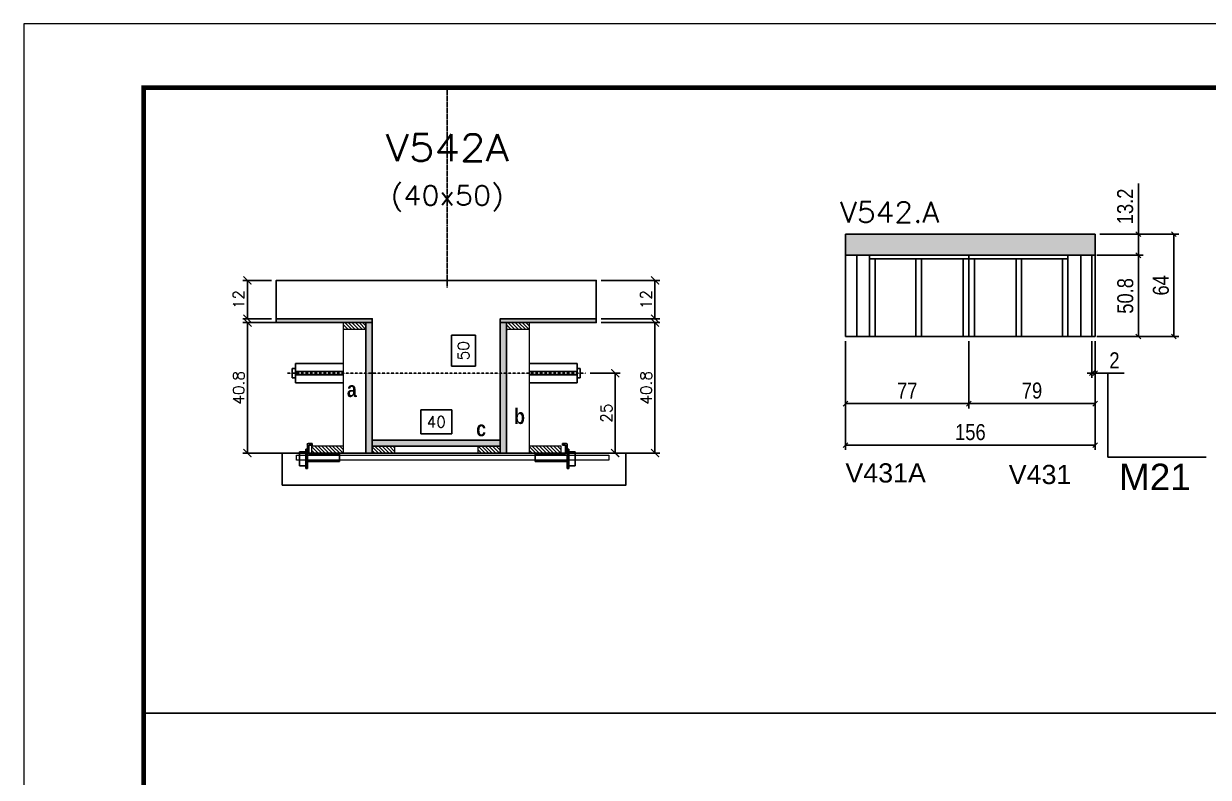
# Model space of a CAD drawing. Extents: x -21493 to -15213, y -12134 to 11887.
# Drawn here: x -18323 to -17583, y -70 to 401 of the extents above; entities that cross this region are included whole.
import ezdxf
from ezdxf.enums import TextEntityAlignment as Align

# ---------------------------------------------------------------- set-up
doc = ezdxf.new("R2010")
doc.units = 0
doc.linetypes.add('DASHED', pattern=[0.75, 0.5, -0.25])
doc.linetypes.add('HIDDEN', pattern=[0.375, 0.25, -0.125])
for name, color, linetype in [('5', 5, 'Continuous'), ('barrote', 251, 'Continuous'), ('COTA', 241, 'Continuous'), ('Cota Seção (2x)', 4, 'Continuous'), ('detalhes', 4, 'Continuous'), ('NOMENCLATURA', 7, 'Continuous'), ('Painéis', 200, 'Continuous'), ('presilha', 1, 'Continuous'), ('SARR_2.2x7', 40, 'Continuous'), ('SARR_3.5x7', 81, 'Continuous'), ('TENSOR', 3, 'Continuous'), ('Texto de Titulo', 7, 'Continuous'), ('Texto Qtd Sarr', 242, 'Continuous')]:
    doc.layers.add(name, color=color, linetype=linetype)
for name, color, linetype, lineweight in [('CONCRETO', 251, 'Continuous', 25), ('Folhas', 255, 'Continuous', 9), ('Hachura', 251, 'Continuous', 9), ('Madeira', 126, 'Continuous', 18), ('SARRAFO DE PRESSAO', 251, 'DASHED', 9), ('SCO-___-LAJ', 2, 'Continuous', 0), ('Texto Seção', 7, 'Continuous', 15)]:
    doc.layers.add(name, color=color, linetype=linetype, lineweight=lineweight)
doc.styles.add('COTA TECNICA', font='techl___.ttf', dxfattribs={"height": 10})
doc.styles.add('REGUA-120', font='ROMANS.shx', dxfattribs={"height": 15})
doc.styles.add('Romans', font='romans.shx')
doc.styles.get("Standard").update_dxf_attribs({"font": 'arial.ttf'})
doc.styles.add('TECNICA', font='techb___.ttf', dxfattribs={"height": 10})
doc.dimstyles.new('Cota Seção (2x)', dxfattribs={"dimtxt": 7, "dimasz": 5, "dimexe": 3, "dimexo": 3, "dimgap": 2, "dimtad": 3, "dimdec": 1, "dimlfac": 0.5, "dimzin": 12, "dimdsep": 46, "dimtxsty": 'Romans', "dimblk": 'ARCHTICK', "dimcen": 0, "dimclrd": 4, "dimclre": 4, "dimclrt": 1, "dimadec": 1, "dimazin": 3, "dimtfac": 1, "dimtdec": 1, "dimtmove": 0, "dimatfit": 3, "dimldrblk": 'OBLIQUE', "dimfxl": 1, "dimtolj": 1, "dimtzin": 12, "dimarcsym": 0})
doc.dimstyles.new('Cota Seção interna', dxfattribs={"dimtxt": 7, "dimasz": 6, "dimexe": 0.18, "dimexo": 2, "dimgap": -4, "dimtad": 3, "dimdec": 1, "dimlfac": 0.5, "dimzin": 12, "dimdsep": 46, "dimtxsty": 'Romans', "dimblk": 'ARCHTICK', "dimcen": 0.09, "dimse1": 1, "dimse2": 1, "dimsd1": 1, "dimsd2": 1, "dimclrd": 180, "dimclre": 5, "dimclrt": 1, "dimadec": 0, "dimazin": 3, "dimtfac": 1, "dimtdec": 1, "dimtofl": 0, "dimtmove": 0, "dimatfit": 3, "dimldrblk": 'ARCHTICK', "dimfxl": 1, "dimtolj": 1, "dimtzin": 0, "dimarcsym": 0})
doc.dimstyles.new('PAINEL', dxfattribs={"dimtxt": 10, "dimasz": 3, "dimexe": 3, "dimexo": 3, "dimgap": 3, "dimtad": 1, "dimdec": 1, "dimzin": 12, "dimdsep": 46, "dimtxsty": 'COTA TECNICA', "dimblk1": 'OBLIQUE', "dimblk2": 'OBLIQUE', "dimsah": 1, "dimcen": 0.9, "dimclrd": 4, "dimclre": 4, "dimclrt": 240, "dimadec": 1, "dimazin": 3, "dimtfac": 1, "dimtdec": 1, "dimtmove": 0, "dimatfit": 3, "dimfxl": 1, "dimtolj": 1, "dimtzin": 12, "dimarcsym": 0})

# ---------------------------------------------------------------- blocks, each defined once
blk = doc.blocks.new('_ArchTick')
at = {"color": 0, "linetype": 'ByBlock', "const_width": 0.15}
blk.add_lwpolyline([(-0.5, -0.5), (0.5, 0.5)], dxfattribs=at)
blk = doc.blocks.new('*D1767')
at = {"layer": 'COTA', "color": 4, "lineweight": -2, "transparency": 16777216}
for p, q in [((-17962.52, 214.52), (-17925.8, 214.52)), ((-17928.8, 132.92), (-17928.8, 214.52)), ((-17980.12, 132.92), (-17925.8, 132.92))]:
    blk.add_line(p, q, dxfattribs=at)
at = {"layer": 'Defpoints', "color": 0, "transparency": 16777216}
for p in [(-17965.52, 214.52), (-17928.8, 214.52), (-17983.12, 132.92)]:
    blk.add_point(p, dxfattribs=at)
at = {"layer": 'COTA', "color": 4, "lineweight": -2, "transparency": 16777216, "xscale": 5, "yscale": 5, "zscale": 5}
for p, rotation in [((-17928.8, 214.52), 90), ((-17928.8, 132.92), 270)]:
    blk.add_blockref('_ArchTick', p, dxfattribs=dict(at, rotation=rotation))
at = {"layer": 'COTA', "color": 1, "transparency": 16777216, "insert": (-17934.3, 173.72), "char_height": 7, "attachment_point": 5, "rotation": 90, "style": 'Romans'}
blk.add_mtext('\\A1;40.8', dxfattribs=at)
blk = doc.blocks.new('_Oblique')
at = {"color": 0, "linetype": 'ByBlock', "lineweight": -2}
blk.add_line((-0.5, -0.5), (0.5, 0.5), dxfattribs=at)
blk = doc.blocks.new('*D1768')
at = {"layer": 'COTA', "color": 4, "lineweight": -2, "transparency": 16777216}
for p, q in [((-17962.52, 240.92), (-17925.8, 240.92)), ((-17928.8, 216.92), (-17928.8, 240.92)), ((-17962.52, 216.92), (-17925.8, 216.92))]:
    blk.add_line(p, q, dxfattribs=at)
at = {"layer": 'Defpoints', "color": 0, "transparency": 16777216}
for p in [(-17965.52, 240.92), (-17928.8, 240.92), (-17965.52, 216.92)]:
    blk.add_point(p, dxfattribs=at)
at = {"layer": 'COTA', "color": 4, "lineweight": -2, "transparency": 16777216, "xscale": 5, "yscale": 5, "zscale": 5}
for p, rotation in [((-17928.8, 240.92), 90), ((-17928.8, 216.92), 270)]:
    blk.add_blockref('_ArchTick', p, dxfattribs=dict(at, rotation=rotation))
at = {"layer": 'COTA', "color": 1, "transparency": 16777216, "insert": (-17934.3, 228.92), "char_height": 7, "attachment_point": 5, "rotation": 90, "style": 'Romans'}
blk.add_mtext('\\A1;12', dxfattribs=at)
blk = doc.blocks.new('*D1769')
at = {"layer": 'Cota Seção (2x)', "color": 180, "lineweight": -2, "transparency": 16777216}
for p, q in [((-18041.02, 206.59), (-18056.02, 206.59)), ((-18056.02, 206.59), (-18056.02, 187.25)), ((-18041.02, 187.25), (-18041.02, 206.59)), ((-18056.02, 187.25), (-18041.02, 187.25))]:
    blk.add_line(p, q, dxfattribs=at)
at = {"layer": 'Defpoints', "color": 0, "transparency": 16777216}
for p in [(-18037.02, 240.92), (-18025.52, 240.92), (-18025.52, 140.92)]:
    blk.add_point(p, dxfattribs=at)
at = {"layer": 'Cota Seção (2x)', "color": 1, "transparency": 16777216, "insert": (-18048.52, 196.92), "char_height": 7, "attachment_point": 5, "rotation": 90, "style": 'Romans'}
blk.add_mtext('\\A1;50', dxfattribs=at)
blk = doc.blocks.new('PRESILHA METÁLICA 1')
at = {"layer": 'presilha'}
for p, q in [((0, 13), (6, 13)), ((0, 13), (0, 0)), ((6, 15.5), (7.5, 15.5)), ((6, -2.5), (6, 15.5)), ((6, 13), (6, 0)), ((7.5, 10.6), (7.5, 19.9)), ((7.5, 15.5), (7.5, -2.5)), ((12, 21), (8.6, 21)), ((9, 11.6), (9, 18.9)), ((12, 19.5), (9.6, 19.5)), ((12, 21), (12, 19.5)), ((6, 0), (0, 0)), ((37.5, 4.1), (7.5, 4.1)), ((37.5, 11), (9.6, 11)), ((37.5, 11), (37.5, 4.1)), ((7.5, -2.5), (6, -2.5))]:
    blk.add_line(p, q, dxfattribs=at)
for centre, radius, start, end in [((8.6, 19.9), 1.14, 90, 180), ((9.6, 18.9), 0.57, 90, 180), ((9.6, 11.6), 0.57, 180, 270)]:
    blk.add_arc(centre, radius, start, end, dxfattribs=at)
blk = doc.blocks.new('*D1770')
at = {"layer": 'Cota Seção (2x)', "color": 180, "lineweight": -2, "transparency": 16777216}
for p, q in [((-18055.85, 159.92), (-18075.19, 159.92)), ((-18075.19, 159.92), (-18075.19, 144.92)), ((-18055.85, 144.92), (-18055.85, 159.92)), ((-18075.19, 144.92), (-18055.85, 144.92))]:
    blk.add_line(p, q, dxfattribs=at)
at = {"layer": 'Defpoints', "color": 0, "transparency": 16777216}
for p in [(-18025.52, 140.92), (-18105.52, 132.92), (-18025.52, 132.92)]:
    blk.add_point(p, dxfattribs=at)
at = {"layer": 'Cota Seção (2x)', "color": 1, "transparency": 16777216, "insert": (-18065.52, 152.42), "char_height": 7, "attachment_point": 5, "style": 'Romans'}
blk.add_mtext('\\A1;40', dxfattribs=at)
blk = doc.blocks.new('*D1771')
at = {"layer": 'COTA', "color": 4, "lineweight": -2, "transparency": 16777216}
for p, q in [((-18126.52, 214.52), (-18186.49, 214.52)), ((-18183.49, 214.52), (-18183.49, 132.92)), ((-18126.52, 132.92), (-18186.49, 132.92))]:
    blk.add_line(p, q, dxfattribs=at)
at = {"layer": 'Defpoints', "color": 0, "transparency": 16777216}
for p in [(-18123.52, 214.52), (-18183.49, 132.92), (-18123.52, 132.92)]:
    blk.add_point(p, dxfattribs=at)
at = {"layer": 'COTA', "color": 4, "lineweight": -2, "transparency": 16777216, "xscale": 5, "yscale": 5, "zscale": 5}
for p, rotation in [((-18183.49, 214.52), 90), ((-18183.49, 132.92), 270)]:
    blk.add_blockref('_ArchTick', p, dxfattribs=dict(at, rotation=rotation))
at = {"layer": 'COTA', "color": 1, "transparency": 16777216, "insert": (-18188.99, 173.72), "char_height": 7, "attachment_point": 5, "rotation": 90, "style": 'Romans'}
blk.add_mtext('\\A1;40.8', dxfattribs=at)
blk = doc.blocks.new('*D1772')
at = {"layer": 'COTA', "color": 4, "lineweight": -2, "transparency": 16777216}
for p, q in [((-17969.22, 182.89), (-17950.66, 182.89)), ((-17953.66, 182.89), (-17953.66, 132.92)), ((-17969.22, 132.92), (-17950.66, 132.92))]:
    blk.add_line(p, q, dxfattribs=at)
at = {"layer": 'Defpoints', "color": 0, "transparency": 16777216}
for p in [(-17972.22, 182.89), (-17972.22, 132.92), (-17953.66, 132.92)]:
    blk.add_point(p, dxfattribs=at)
at = {"layer": 'COTA', "color": 4, "lineweight": -2, "transparency": 16777216, "xscale": 5, "yscale": 5, "zscale": 5}
for p, rotation in [((-17953.66, 182.89), 90), ((-17953.66, 132.92), 270)]:
    blk.add_blockref('_ArchTick', p, dxfattribs=dict(at, rotation=rotation))
at = {"layer": 'COTA', "color": 1, "transparency": 16777216, "insert": (-17959.16, 157.9), "char_height": 7, "attachment_point": 5, "rotation": 90, "style": 'Romans'}
blk.add_mtext('\\A1;25', dxfattribs=at)
blk = doc.blocks.new('titulo1')
at = {"layer": 'Defpoints', "color": 252, "linetype": 'HIDDEN', "ltscale": 2}
blk.add_line((0, 0), (0, 125), dxfattribs=at)
at = {"layer": 'Defpoints', "style": 'Romans', "oblique": 15}
blk.add_attdef('FOLHA', text='', height=10, dxfattribs=at).set_placement((0, 15.58), align=Align.MIDDLE_CENTER)
at = {"layer": 'Texto Qtd Sarr', "color": 3, "style": 'Romans', "oblique": 15}
for tag, height, p in [('TITULO', 17, (0, 71.45)), ('SEÇÃO', 12, (0, 41.55))]:
    blk.add_attdef(tag, text='', height=height, dxfattribs=at).set_placement(p, align=Align.MIDDLE_CENTER)
blk = doc.blocks.new('*D1830')
at = {"layer": 'COTA', "color": 4, "lineweight": -2, "transparency": 16777216}
for p, q in [((-18168.52, 240.92), (-18186.49, 240.92)), ((-18183.49, 240.92), (-18183.49, 216.92)), ((-18168.52, 216.92), (-18186.49, 216.92))]:
    blk.add_line(p, q, dxfattribs=at)
at = {"layer": 'Defpoints', "color": 0, "transparency": 16777216}
for p in [(-18165.52, 240.92), (-18183.49, 216.92), (-18165.52, 216.92)]:
    blk.add_point(p, dxfattribs=at)
at = {"layer": 'COTA', "color": 4, "lineweight": -2, "transparency": 16777216, "xscale": 5, "yscale": 5, "zscale": 5}
for p, rotation in [((-18183.49, 240.92), 90), ((-18183.49, 216.92), 270)]:
    blk.add_blockref('_ArchTick', p, dxfattribs=dict(at, rotation=rotation))
at = {"layer": 'COTA', "color": 1, "transparency": 16777216, "insert": (-18188.99, 228.92), "char_height": 7, "attachment_point": 5, "rotation": 90, "style": 'Romans'}
blk.add_mtext('\\A1;12', dxfattribs=at)
blk = doc.blocks.new('*D1773')
at = {"layer": 'COTA', "color": 4, "lineweight": -2, "ltscale": 25, "transparency": 16777216}
for p, q in [((-17809.67, 202.82), (-17809.67, 134.86)), ((-17653.63, 202.82), (-17653.63, 134.86)), ((-17809.67, 137.86), (-17653.63, 137.86))]:
    blk.add_line(p, q, dxfattribs=at)
at = {"layer": 'Defpoints', "color": 0, "ltscale": 25, "transparency": 16777216}
for p in [(-17809.67, 205.82), (-17653.63, 205.82), (-17653.63, 137.86)]:
    blk.add_point(p, dxfattribs=at)
at = {"layer": 'COTA', "color": 4, "lineweight": -2, "ltscale": 25, "transparency": 16777216, "xscale": 3, "yscale": 3, "zscale": 3, "rotation": 180}
blk.add_blockref('_Oblique', (-17809.67, 137.86), dxfattribs=at)
at = {"layer": 'COTA', "color": 4, "lineweight": -2, "ltscale": 25, "transparency": 16777216, "xscale": 3, "yscale": 3, "zscale": 3}
blk.add_blockref('_Oblique', (-17653.63, 137.86), dxfattribs=at)
at = {"layer": 'COTA', "color": 240, "ltscale": 25, "transparency": 16777216, "insert": (-17731.65, 145.97), "char_height": 10, "attachment_point": 5, "style": 'COTA TECNICA'}
blk.add_mtext('\\A1;156', dxfattribs=at)
blk = doc.blocks.new('*D1744')
at = {"layer": 'COTA', "color": 4, "lineweight": -2, "ltscale": 25, "transparency": 16777216}
for p, q in [((-17809.67, 202.82), (-17809.67, 160.85)), ((-17732.63, 202.82), (-17732.63, 160.85)), ((-17732.63, 163.85), (-17809.67, 163.85))]:
    blk.add_line(p, q, dxfattribs=at)
at = {"layer": 'Defpoints', "color": 0, "ltscale": 25, "transparency": 16777216}
for p in [(-17809.67, 205.82), (-17732.63, 205.82), (-17809.67, 163.85)]:
    blk.add_point(p, dxfattribs=at)
at = {"layer": 'COTA', "color": 4, "lineweight": -2, "ltscale": 25, "transparency": 16777216, "xscale": 3, "yscale": 3, "zscale": 3, "rotation": 180}
blk.add_blockref('_Oblique', (-17809.67, 163.85), dxfattribs=at)
at = {"layer": 'COTA', "color": 4, "lineweight": -2, "ltscale": 25, "transparency": 16777216, "xscale": 3, "yscale": 3, "zscale": 3}
blk.add_blockref('_Oblique', (-17732.63, 163.85), dxfattribs=at)
at = {"layer": 'COTA', "color": 240, "ltscale": 25, "transparency": 16777216, "insert": (-17771.15, 171.92), "char_height": 10, "attachment_point": 5, "style": 'COTA TECNICA'}
blk.add_mtext('\\A1;77', dxfattribs=at)
blk = doc.blocks.new('*D1802')
at = {"layer": 'COTA', "color": 4, "lineweight": -2, "ltscale": 25, "transparency": 16777216}
for p, q in [((-17652.63, 256.62), (-17623.64, 256.62)), ((-17626.64, 256.62), (-17626.64, 205.82)), ((-17652.63, 205.82), (-17623.64, 205.82))]:
    blk.add_line(p, q, dxfattribs=at)
at = {"layer": 'Defpoints', "color": 0, "ltscale": 25, "transparency": 16777216}
for p in [(-17655.63, 256.62), (-17655.63, 205.82), (-17626.64, 205.82)]:
    blk.add_point(p, dxfattribs=at)
at = {"layer": 'COTA', "color": 4, "lineweight": -2, "ltscale": 25, "transparency": 16777216, "xscale": 3, "yscale": 3, "zscale": 3}
for p, rotation in [((-17626.64, 256.62), 90), ((-17626.64, 205.82), 270)]:
    blk.add_blockref('_Oblique', p, dxfattribs=dict(at, rotation=rotation))
at = {"layer": 'COTA', "color": 240, "ltscale": 25, "transparency": 16777216, "insert": (-17634.77, 231.22), "char_height": 10, "attachment_point": 5, "rotation": 90, "style": 'COTA TECNICA'}
blk.add_mtext('\\A1;50.8', dxfattribs=at)
blk = doc.blocks.new('*D1803')
at = {"layer": 'COTA', "color": 4, "lineweight": -2, "ltscale": 25, "transparency": 16777216}
for p, q in [((-17626.64, 269.82), (-17626.64, 301.56)), ((-17650.63, 269.82), (-17623.64, 269.82)), ((-17626.64, 256.62), (-17626.64, 269.82)), ((-17650.63, 256.62), (-17623.64, 256.62))]:
    blk.add_line(p, q, dxfattribs=at)
at = {"layer": 'Defpoints', "color": 0, "ltscale": 25, "transparency": 16777216}
for p in [(-17653.63, 269.82), (-17626.64, 269.82), (-17653.63, 256.62)]:
    blk.add_point(p, dxfattribs=at)
at = {"layer": 'COTA', "color": 4, "lineweight": -2, "ltscale": 25, "transparency": 16777216, "xscale": 3, "yscale": 3, "zscale": 3}
for p, rotation in [((-17626.64, 269.82), 90), ((-17626.64, 256.62), 270)]:
    blk.add_blockref('_Oblique', p, dxfattribs=dict(at, rotation=rotation))
at = {"layer": 'COTA', "color": 240, "ltscale": 25, "transparency": 16777216, "insert": (-17634.86, 287.19), "char_height": 10, "attachment_point": 5, "rotation": 90, "style": 'COTA TECNICA'}
blk.add_mtext('\\A1;13.2', dxfattribs=at)
blk = doc.blocks.new('*D1745')
at = {"layer": 'COTA', "color": 4, "lineweight": -2, "ltscale": 25, "transparency": 16777216}
for p, q in [((-17732.63, 202.82), (-17732.63, 160.85)), ((-17653.63, 202.82), (-17653.63, 160.85)), ((-17732.63, 163.85), (-17653.63, 163.85))]:
    blk.add_line(p, q, dxfattribs=at)
at = {"layer": 'Defpoints', "color": 0, "ltscale": 25, "transparency": 16777216}
for p in [(-17732.63, 205.82), (-17653.63, 205.82), (-17653.63, 163.85)]:
    blk.add_point(p, dxfattribs=at)
at = {"layer": 'COTA', "color": 4, "lineweight": -2, "ltscale": 25, "transparency": 16777216, "xscale": 3, "yscale": 3, "zscale": 3, "rotation": 180}
blk.add_blockref('_Oblique', (-17732.63, 163.85), dxfattribs=at)
at = {"layer": 'COTA', "color": 4, "lineweight": -2, "ltscale": 25, "transparency": 16777216, "xscale": 3, "yscale": 3, "zscale": 3}
blk.add_blockref('_Oblique', (-17653.63, 163.85), dxfattribs=at)
at = {"layer": 'COTA', "color": 240, "ltscale": 25, "transparency": 16777216, "insert": (-17693.13, 171.95), "char_height": 10, "attachment_point": 5, "style": 'COTA TECNICA'}
blk.add_mtext('\\A1;79', dxfattribs=at)
blk = doc.blocks.new('*D1804')
at = {"layer": 'COTA', "color": 4, "lineweight": -2, "transparency": 16777216}
for p, q in [((-17655.63, 202.82), (-17655.63, 179.92)), ((-17653.63, 202.82), (-17653.63, 179.92)), ((-17655.63, 182.92), (-17658.63, 182.92)), ((-17655.63, 182.92), (-17653.63, 182.92)), ((-17653.63, 182.92), (-17635.52, 182.92))]:
    blk.add_line(p, q, dxfattribs=at)
at = {"layer": 'Defpoints', "color": 0, "transparency": 16777216}
for p in [(-17655.63, 205.82), (-17653.63, 205.82), (-17653.63, 182.92)]:
    blk.add_point(p, dxfattribs=at)
at = {"layer": 'COTA', "color": 4, "lineweight": -2, "transparency": 16777216, "xscale": 3, "yscale": 3, "zscale": 3}
blk.add_blockref('_Oblique', (-17655.63, 182.92), dxfattribs=at)
at = {"layer": 'COTA', "color": 4, "lineweight": -2, "transparency": 16777216, "xscale": 3, "yscale": 3, "zscale": 3, "rotation": 180}
blk.add_blockref('_Oblique', (-17653.63, 182.92), dxfattribs=at)
at = {"layer": 'COTA', "color": 240, "transparency": 16777216, "insert": (-17641.58, 190.92), "char_height": 10, "attachment_point": 5, "style": 'COTA TECNICA'}
blk.add_mtext('\\A1;2', dxfattribs=at)
blk = doc.blocks.new('*D1749')
at = {"layer": 'COTA', "color": 4, "lineweight": -2, "ltscale": 25, "transparency": 16777216}
for p, q in [((-17650.63, 269.82), (-17601.44, 269.82)), ((-17604.44, 269.82), (-17604.44, 205.82)), ((-17650.63, 205.82), (-17601.44, 205.82))]:
    blk.add_line(p, q, dxfattribs=at)
at = {"layer": 'Defpoints', "color": 0, "ltscale": 25, "transparency": 16777216}
for p in [(-17653.63, 269.82), (-17653.63, 205.82), (-17604.44, 205.82)]:
    blk.add_point(p, dxfattribs=at)
at = {"layer": 'COTA', "color": 4, "lineweight": -2, "ltscale": 25, "transparency": 16777216, "xscale": 3, "yscale": 3, "zscale": 3}
for p, rotation in [((-17604.44, 269.82), 90), ((-17604.44, 205.82), 270)]:
    blk.add_blockref('_Oblique', p, dxfattribs=dict(at, rotation=rotation))
at = {"layer": 'COTA', "color": 240, "ltscale": 25, "transparency": 16777216, "insert": (-17612.55, 237.82), "char_height": 10, "attachment_point": 5, "rotation": 90, "style": 'COTA TECNICA'}
blk.add_mtext('\\A1;64', dxfattribs=at)
blk = doc.blocks.new('9999999999')
at = {"layer": 'Folhas'}
blk.add_lwpolyline([(98138.98, 34190.21), (99623.98, 34190.21), (99623.98, 35240.21), (98138.98, 35240.21)], close=True, dxfattribs=at)
at = {"layer": 'Folhas', "color": 30, "const_width": 3}
blk.add_lwpolyline([(98213.98, 34230.21), (99583.98, 34230.21), (99583.98, 35200.21), (98213.98, 35200.21)], close=True, dxfattribs=at)

msp = doc.modelspace()

# ---------------------------------------------------------------- hatches: boundary and pattern name
at = {"layer": 'COTA', "linetype": 'ByBlock'}
h = msp.add_hatch(dxfattribs=at)
h.set_pattern_fill('AR-CONC', color=256, scale=0.03)
h.set_pattern_definition([(50, (-158441.172, -17701.501), (5.46554007, -0.47817257), [0.5715, -6.2865]), (355, (-158441.172, -17701.501), (-1.05730264, 5.73170536), [0.4572, -5.02921753]), (100.4514447, (-158440.7164, -17701.541), (4.40823741, 5.25353256), [0.48570026, -5.34270734]), (46.1842, (-158441.172, -17699.977), (8.13237123, -1.26126984), [0.85725, -9.42975]), (96.6355576, (-158440.494, -17700.082), (7.122124, 7.42278374), [0.7285507, -8.01406824]), (351.184151, (-158441.172, -17699.977), (7.122124, 7.42278374), [0.685799, -7.54379196]), (21, (-158440.41, -17700.358), (4.54843174, -3.06795595), [0.5715, -6.2865]), (326, (-158440.41, -17700.358), (1.85406085, 5.52563898), [0.4572, -5.0292]), (71.451445, (-158440.031, -17700.614), (6.40249258, 2.45768307), [0.48570026, -5.34269813]), (37.5, (-158441.1719, -17701.501), (0.092658098, 2.536651166), [0, -4.96824, 0, -5.1054, 0, -5.04825]), (7.5, (-158441.172, -17701.501), (2.004589875, 3.005417245), [0, -2.91084, 0, -4.85394, 0, -1.92405]), (327.5, (-158442.8712, -17701.501), (4.067717855, -0.17186232), [0, -1.905, 0, -5.9436, 0, -7.8867]), (317.5, (-158443.633, -17701.501), (4.44387544, 0.76279473), [0, -2.4765, 0, -3.94716, 0, -5.6007])])
h.paths.add_polyline_path([(-17809.67, 269.82), (-17809.67, 256.62), (-17653.63, 256.62), (-17653.63, 269.82)])
at = {"layer": 'Hachura'}
h = msp.add_hatch(color=256, dxfattribs=at)
h.dxf.hatch_style = 1
h.paths.add_polyline_path([(-18165.52, 214.52), (-18165.52, 216.92), (-18105.52, 216.92), (-18105.52, 214.52)])
h = msp.add_hatch(color=256, dxfattribs=at)
h.dxf.hatch_style = 1
h.paths.add_polyline_path([(-18025.52, 214.52), (-18025.52, 216.92), (-17965.52, 216.92), (-17965.52, 214.52)])
h = msp.add_hatch(dxfattribs=at)
h.set_pattern_fill('ANSI31', color=256, scale=0.5, angle=270, style=0)
h.set_pattern_definition([(315, (4782.298, -8093.124), (1.12253202, 1.12253202), [])])
h.paths.add_polyline_path([(-18123.52, 210.12), (-18123.52, 214.52), (-18109.52, 214.52), (-18109.52, 210.12)])
h = msp.add_hatch(color=256, dxfattribs=at)
h.dxf.hatch_style = 1
h.paths.add_polyline_path([(-18105.52, 214.52), (-18109.52, 214.52), (-18109.52, 132.92), (-18105.52, 132.92)])
h = msp.add_hatch(color=256, dxfattribs=at)
h.dxf.hatch_style = 1
h.paths.add_polyline_path([(-18021.52, 214.52), (-18025.52, 214.52), (-18025.52, 132.92), (-18021.52, 132.92)])
h = msp.add_hatch(dxfattribs=at)
h.set_pattern_fill('ANSI31', color=256, scale=0.5, angle=270, style=0)
h.set_pattern_definition([(315, (4884.298, -8093.124), (1.12253202, 1.12253202), [])])
h.paths.add_polyline_path([(-18021.52, 210.12), (-18021.52, 214.52), (-18007.52, 214.52), (-18007.52, 210.12)])
h = msp.add_hatch(color=256, dxfattribs=at)
h.dxf.hatch_style = 1
h.paths.add_polyline_path([(-18105.52, 137.32), (-18105.52, 140.92), (-18025.52, 140.92), (-18025.52, 137.32)])
h = msp.add_hatch(dxfattribs=at)
h.set_pattern_fill('ANSI31', color=256, scale=0.5, angle=270, style=0)
h.set_pattern_definition([(315, (4748.298, -8096.724), (1.12253202, 1.12253202), [])])
h.paths.add_polyline_path([(-18123.52, 132.92), (-18123.52, 137.32), (-18143.52, 137.32), (-18143.52, 132.92)])
h = msp.add_hatch(dxfattribs=at)
h.set_pattern_fill('ANSI31', color=256, scale=0.5, angle=270, style=0)
h.set_pattern_definition([(315, (4851.1001, -8096.724), (1.12253202, 1.12253202), [])])
h.paths.add_polyline_path([(-18105.52, 132.92), (-18105.52, 137.32), (-18091.52, 137.32), (-18091.52, 132.92)])
h = msp.add_hatch(dxfattribs=at)
h.set_pattern_fill('ANSI31', color=256, scale=0.5, angle=270, style=0)
h.set_pattern_definition([(315, (4893.098, -8096.724), (1.12253202, 1.12253202), [])])
h.paths.add_polyline_path([(-18025.52, 132.92), (-18025.52, 137.32), (-18039.52, 137.32), (-18039.52, 132.92)])
h = msp.add_hatch(dxfattribs=at)
h.set_pattern_fill('ANSI31', color=256, scale=0.5, angle=270, style=0)
h.set_pattern_definition([(315, (4884.298, -8096.724), (1.12253202, 1.12253202), [])])
h.paths.add_polyline_path([(-17987.52, 132.92), (-17987.52, 137.32), (-18007.52, 137.32), (-18007.52, 132.92)])

# ---------------------------------------------------------------- linework, layer by layer
at = {"ltscale": 3}
for p, q in [((-18155.52, 185.89), (-18155.52, 179.89)), ((-18153.52, 185.89), (-18155.52, 185.89)), ((-18153.52, 188.89), (-18153.52, 176.89)), ((-18153.52, 188.89), (-18123.52, 188.89)), ((-17977.52, 188.89), (-18007.52, 188.89)), ((-17977.52, 188.89), (-17977.52, 176.89)), ((-17975.52, 185.89), (-17977.52, 185.89)), ((-17975.52, 185.89), (-17975.52, 179.89)), ((-18153.52, 179.89), (-18155.52, 179.89)), ((-18123.52, 183.89), (-18153.52, 183.89)), ((-18123.52, 181.89), (-18153.52, 181.89)), ((-18007.52, 183.89), (-17977.52, 183.89)), ((-18007.52, 181.89), (-17977.52, 181.89)), ((-17977.52, 179.89), (-17975.52, 179.89)), ((-18153.52, 176.89), (-18123.52, 176.89)), ((-17977.52, 176.89), (-18007.52, 176.89))]:
    msp.add_line(p, q, dxfattribs=at)
at = {"layer": 'barrote'}
msp.add_lwpolyline([(-18161.89, 112.92), (-17946.92, 112.92), (-17946.92, 132.92), (-18161.89, 132.92)], close=True, dxfattribs=at)
at = {"layer": 'CONCRETO'}
msp.add_lwpolyline([(-18025.52, 216.92), (-17965.52, 216.92), (-17965.52, 240.92), (-18025.52, 240.92), (-18025.52, 240.92), (-18165.52, 240.92), (-18165.52, 216.92)], dxfattribs=at)
at = {"layer": 'COTA', "linetype": 'ByBlock'}
for p, q in [((-17653.63, 269.82), (-17809.67, 269.82)), ((-17809.67, 256.62), (-17809.67, 269.82)), ((-17653.63, 256.62), (-17653.63, 269.82)), ((-18248.41, -29.69), (-16878.41, -29.69))]:
    msp.add_line(p, q, dxfattribs=at)
at = {"layer": 'Madeira'}
for points in [[(-18123.52, 210.12), (-18123.52, 214.52), (-18109.52, 214.52), (-18109.52, 210.12)], [(-18123.52, 214.52), (-18109.52, 214.52), (-18109.52, 132.92), (-18123.52, 132.92)], [(-18021.52, 210.12), (-18021.52, 214.52), (-18007.52, 214.52), (-18007.52, 210.12)], [(-18021.52, 214.52), (-18007.52, 214.52), (-18007.52, 132.92), (-18021.52, 132.92)], [(-18123.52, 132.92), (-18123.52, 137.32), (-18143.52, 137.32), (-18143.52, 132.92)], [(-18105.52, 132.92), (-18105.52, 137.32), (-18091.52, 137.32), (-18091.52, 132.92)], [(-18025.52, 132.92), (-18025.52, 137.32), (-18039.52, 137.32), (-18039.52, 132.92)], [(-17987.52, 132.92), (-17987.52, 137.32), (-18007.52, 137.32), (-18007.52, 132.92)]]:
    msp.add_lwpolyline(points, close=True, dxfattribs=at)
at = {"layer": 'NOMENCLATURA', "linetype": 'Continuous'}
for p, q in [((-17645.71, 182.65), (-17645.71, 130.25)), ((-17645.71, 130.25), (-17584.21, 130.25))]:
    msp.add_line(p, q, dxfattribs=at)
at = {"layer": 'Painéis'}
for p, q in [((-17653.63, 256.62), (-17809.67, 256.62)), ((-17653.63, 205.82), (-17809.67, 205.82))]:
    msp.add_line(p, q, dxfattribs=at)
at = {"layer": 'Painéis', "ltscale": 25}
for p, q in [((-17809.67, 205.82), (-17809.67, 256.62)), ((-17732.63, 205.82), (-17732.63, 256.62)), ((-17655.63, 205.82), (-17655.63, 256.62))]:
    msp.add_line(p, q, dxfattribs=at)
at = {"layer": 'Painéis', "linetype": 'ByBlock'}
msp.add_line((-17653.63, 205.82), (-17653.63, 256.62), dxfattribs=at)
at = {"layer": 'Painéis'}
for points in [[(-18165.52, 214.52), (-18165.52, 216.92), (-18105.52, 216.92), (-18105.52, 214.52)], [(-18025.52, 214.52), (-18025.52, 216.92), (-17965.52, 216.92), (-17965.52, 214.52)], [(-18105.52, 214.52), (-18109.52, 214.52), (-18109.52, 132.92), (-18105.52, 132.92)], [(-18021.52, 214.52), (-18025.52, 214.52), (-18025.52, 132.92), (-18021.52, 132.92)], [(-18105.52, 137.32), (-18105.52, 140.92), (-18025.52, 140.92), (-18025.52, 137.32)]]:
    msp.add_lwpolyline(points, close=True, dxfattribs=at)
at = {"layer": 'SARR_2.2x7', "linetype": 'Continuous'}
for p, q in [((-17802.67, 256.62), (-17802.67, 205.82)), ((-17794.67, 254.42), (-17732.63, 254.42)), ((-17670.63, 254.42), (-17732.63, 254.42)), ((-17662.63, 256.62), (-17662.63, 205.82))]:
    msp.add_line(p, q, dxfattribs=at)
at = {"layer": 'SARR_3.5x7'}
for p, q in [((-17794.67, 256.62), (-17794.67, 205.82)), ((-17791.17, 254.42), (-17791.17, 205.82)), ((-17791.15, 254.42), (-17791.15, 205.82)), ((-17765.67, 254.42), (-17765.67, 205.82)), ((-17762.17, 254.42), (-17762.17, 205.82)), ((-17736.13, 254.42), (-17736.13, 205.82)), ((-17729.13, 254.42), (-17729.13, 205.82)), ((-17703.13, 254.42), (-17703.13, 205.82)), ((-17699.63, 254.42), (-17699.63, 205.82)), ((-17674.13, 254.42), (-17674.13, 205.82)), ((-17670.63, 256.62), (-17670.63, 205.82))]:
    msp.add_line(p, q, dxfattribs=at)
at = {"layer": 'SCO-___-LAJ', "color": 1}
msp.add_lwpolyline([(-18152.88, 131.59), (-17957.58, 131.59), (-17957.58, 128.39), (-18152.88, 128.39)], close=True, dxfattribs=at)
at = {"layer": 'TENSOR', "linetype": 'HIDDEN', "ltscale": 0.5}
msp.add_line((-18158.52, 182.89), (-17972.22, 182.89), dxfattribs=at)

# ---------------------------------------------------------------- block references
at = {"layer": 'presilha', "yscale": 0.6666666666666666, "zscale": 0.6666666666666666}
for p, xscale in [((-18151.1, 124.95), 0.6666666666666666), ((-17978.65, 124.95), -0.6666666666666666)]:
    msp.add_blockref('PRESILHA METÁLICA 1', p, dxfattribs=dict(at, xscale=xscale))
at = {"layer": 'SARRAFO DE PRESSAO', "color": 6, "linetype": 'ByBlock'}
msp.add_blockref('9999999999', (-116462.39, -34838.72), dxfattribs=at)
at = {"layer": 'Texto Seção'}
ref = msp.add_blockref('titulo1', (-18058.68, 236.48), dxfattribs=at)
ref.add_attrib('TITULO', 'V542A', dxfattribs={"layer": 'Texto de Titulo', "color": 7, "height": 17, "style": 'Romans', "width": 1.1}).set_placement((-18058.68, 323.98), align=Align.MIDDLE_CENTER)
ref.add_attrib('SEÇÃO', '(40x50)', dxfattribs={"layer": 'Texto de Titulo', "color": 7, "height": 12, "style": 'Romans', "width": 1.1}).set_placement((-18058.68, 293.98), align=Align.MIDDLE_CENTER)

# ---------------------------------------------------------------- texts
at = {"layer": '5', "linetype": 'Continuous'}
for s, p in [('V431A', (-17809.77, 114.51)), ('V431', (-17707.67, 113.53))]:
    msp.add_text(s, height=12, rotation=0.00004, dxfattribs=at).set_placement(p)
at = {"layer": 'detalhes', "style": 'TECNICA'}
for s, p in [('a', (-18121.35, 167.95)), ('b', (-18016.81, 151.11)), ('c', (-18040.54, 143.41))]:
    msp.add_text(s, height=9.6, dxfattribs=at).set_placement(p)
at = {"layer": 'NOMENCLATURA', "linetype": 'Continuous'}
msp.add_text('M21', height=16.5, dxfattribs=at).set_placement((-17638.7, 109.77))
at = {"layer": 'Texto Seção', "style": 'REGUA-120', "width": 1.05}
msp.add_text('V542.A', height=13, dxfattribs=at).set_placement((-17813.13, 277.13))

# ---------------------------------------------------------------- dimensions: what is measured, and where the dimension line sits
at = {"layer": 'COTA', "ltscale": 25}
for base, p1, p2, angle, picture, middle in [((-17626.64, 269.82), (-17653.63, 256.62), (-17653.63, 269.82), 90, '*D1803', (-17634.86, 287.19)), ((-17604.44, 205.82), (-17653.63, 269.82), (-17653.63, 205.82), 90, '*D1749', (-17612.55, 237.82)), ((-17626.64, 205.82), (-17655.63, 256.62), (-17655.63, 205.82), 90, '*D1802', (-17634.77, 231.22)), ((-17653.63, 137.86), (-17809.67, 205.82), (-17653.63, 205.82), 180, '*D1773', (-17731.65, 145.97))]:
    dim = msp.add_linear_dim(base=base, p1=p1, p2=p2, angle=angle, dimstyle='PAINEL', dxfattribs=at)
    dim.commit()
    dim.dimension.update_dxf_attribs({"geometry": picture, "text_midpoint": middle})
at = {"layer": 'COTA'}
for base, p1, p2, picture, middle in [((-18183.49, 216.92), (-18165.52, 240.92), (-18165.52, 216.92), '*D1830', (-18188.99, 228.92)), ((-17928.8, 240.92), (-17965.52, 216.92), (-17965.52, 240.92), '*D1768', (-17934.3, 228.92)), ((-18183.49, 132.92), (-18123.52, 214.52), (-18123.52, 132.92), '*D1771', (-18188.99, 173.72)), ((-17928.8, 214.52), (-17983.12, 132.92), (-17965.52, 214.52), '*D1767', (-17934.3, 173.72)), ((-17953.66, 132.92), (-17972.22, 182.89), (-17972.22, 132.92), '*D1772', (-17959.16, 157.9))]:
    dim = msp.add_linear_dim(base=base, p1=p1, p2=p2, angle=90, dimstyle='Cota Seção (2x)', dxfattribs=at)
    dim.commit()
    dim.dimension.update_dxf_attribs({"geometry": picture, "text_midpoint": middle})
at = {"layer": 'COTA', "ltscale": 25}
dim = msp.add_linear_dim(base=(-17809.67, 163.85), p1=(-17732.63, 205.82), p2=(-17809.67, 205.82), angle=180, dimstyle='PAINEL', override={"dimtmove": 1}, dxfattribs=at)
dim.commit()
dim.dimension.update_dxf_attribs({"geometry": '*D1744', "text_midpoint": (-17771.15, 171.92)})
dim = msp.add_linear_dim(base=(-17653.63, 163.85), p1=(-17732.63, 205.82), p2=(-17653.63, 205.82), dimstyle='PAINEL', dxfattribs=at)
dim.commit()
dim.dimension.update_dxf_attribs({"geometry": '*D1745', "text_midpoint": (-17693.13, 171.95)})
at = {"layer": 'COTA'}
dim = msp.add_linear_dim(base=(-17653.63, 182.92), p1=(-17655.63, 205.82), p2=(-17653.63, 205.82), dimstyle='PAINEL', dxfattribs=at)
dim.commit()
dim.dimension.update_dxf_attribs({"geometry": '*D1804', "text_midpoint": (-17641.58, 190.92)})
at = {"layer": 'Cota Seção (2x)'}
dim = msp.add_linear_dim(base=(-18037.02, 240.92), p1=(-18025.52, 140.92), p2=(-18025.52, 240.92), angle=90, dimstyle='Cota Seção interna', dxfattribs=at)
dim.commit()
dim.dimension.update_dxf_attribs({"geometry": '*D1769', "text_midpoint": (-18037.02, 196.92), "dimtype": 160})
dim = msp.add_linear_dim(base=(-18025.52, 140.92), p1=(-18105.52, 132.92), p2=(-18025.52, 132.92), dimstyle='Cota Seção interna', dxfattribs=at)
dim.commit()
dim.dimension.update_dxf_attribs({"geometry": '*D1770', "text_midpoint": (-18065.52, 152.42)})

doc.saveas('drawing.dxf')
